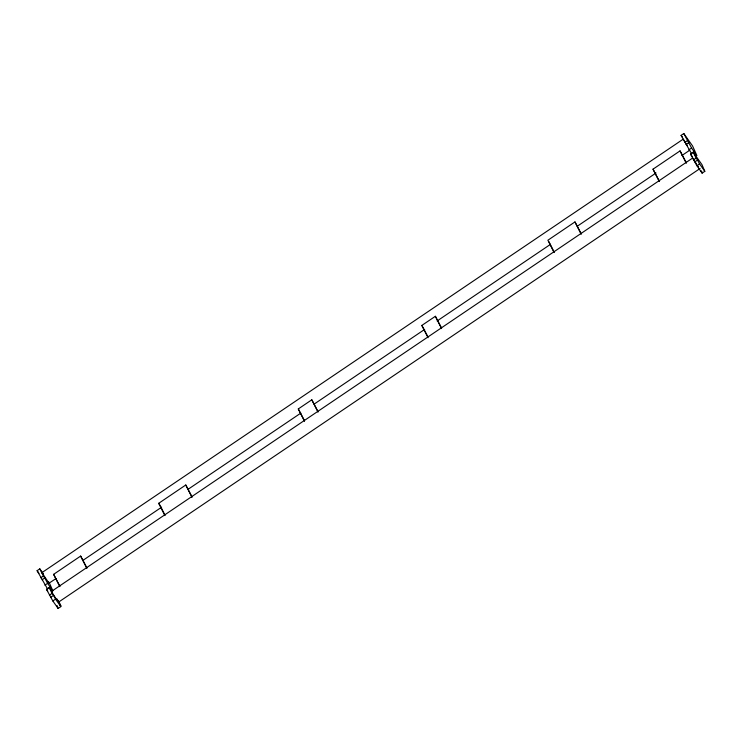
<?xml version="1.0" encoding="UTF-8"?>
<svg xmlns="http://www.w3.org/2000/svg" width="742" height="742" viewBox="0 0 742 742"><rect width="100%" height="100%" fill="white"/><g stroke="black" fill="none" stroke-linecap="round" stroke-linejoin="round"><path stroke-width="1.11" d="M50.243 587.107L47.534 588.935L37.1 570.681L39.799 568.854L43.565 574.187M691.544 153.622L681.1 135.369L683.809 133.541L692.574 145.979L696.896 155.56L691.59 148.038L683.809 133.541M56.012 578.584L49.009 583.184L41.904 572.639L683.206 139.162L684.616 141.499M40.68 577.805L43.388 575.977L39.799 568.854M684.69 142.492L687.389 140.665M42.09 579.799L44.798 577.972L43.388 575.977M686.09 144.495L688.799 142.668M59.805 586.625L53.619 574.336L80.646 556.064L86.897 567.862M164.882 515.597L158.695 503.308L185.778 484.999L192.03 496.797M304.48 421.243L298.293 408.944L311.807 399.808L318.058 411.615M428.041 337.721L421.855 325.423L435.378 316.287L441.62 328.085M581.218 233.73L574.967 221.923L547.893 240.232L554.07 252.53M659.202 181.465L653.025 169.167L680.052 150.895L686.304 162.702M44.891 585.178L47.59 583.351L44.798 577.972M688.891 149.865L691.59 148.038M82.891 560.405L161.617 507.194M188.496 489.024L300.825 413.099M314.265 404.019L424.665 329.392M437.149 320.952L550.434 244.378M577.313 226.208L656.03 172.997M681.954 155.477L689.633 150.283M58.442 600.918L60.9 605.797L59.49 603.803L60.816 606.631L58.108 608.459L52.84 600.974L46.477 589.333L49.185 587.506L52.32 591.949M690.487 154.021L693.186 152.193L701.96 164.631L704.817 171.319L702.117 173.146L696.84 165.661L690.487 154.021L692.36 156.692M692.444 153.019L694.243 151.795M700.077 168.49L58.776 601.975L56.216 598.989L51.383 591.495L692.685 158.009L696.339 163.759M49.426 595.186L52.126 593.359L49.185 587.506M693.427 159.873L696.135 158.046L693.186 152.193M50.836 597.18L53.535 595.353L52.126 593.359M694.837 161.877L697.536 160.049L696.135 158.046M52.84 600.974L55.539 599.146L53.535 595.353M696.84 165.661L699.539 163.834L697.536 160.049M41.904 572.639L43.324 574.104M697.517 165.503L698.658 167.024M681.1 135.369L682.352 137.149M699.539 163.834L704.817 171.319M701.255 170.985L702.201 172.311M653.025 169.167L659.267 180.974M421.855 325.423L427.596 336.2M298.293 408.944L304.545 420.742M158.695 503.308L159.799 504.857M53.619 574.336L59.87 586.134M47.59 583.351L52.895 590.873L49.083 582.312M37.1 570.681L38.983 573.343M55.539 599.146L60.816 606.631M46.477 589.333L47.729 591.114M57.728 606.956L56.782 605.63L58.108 608.459M685.682 143.16L687.444 145.775M48.351 581.561L49.297 583.119M56.893 598.85L58.776 601.975M680.052 150.895L686.239 163.194M574.967 221.923L581.153 234.222M548.987 241.79L554.135 252.039M435.378 316.287L441.555 328.585M311.807 399.808L317.993 412.107M185.778 484.999L191.965 497.298M160.309 505.886L164.947 515.106M80.646 556.064L86.833 568.363M701.227 171.263L702.117 173.146"/></g></svg>
